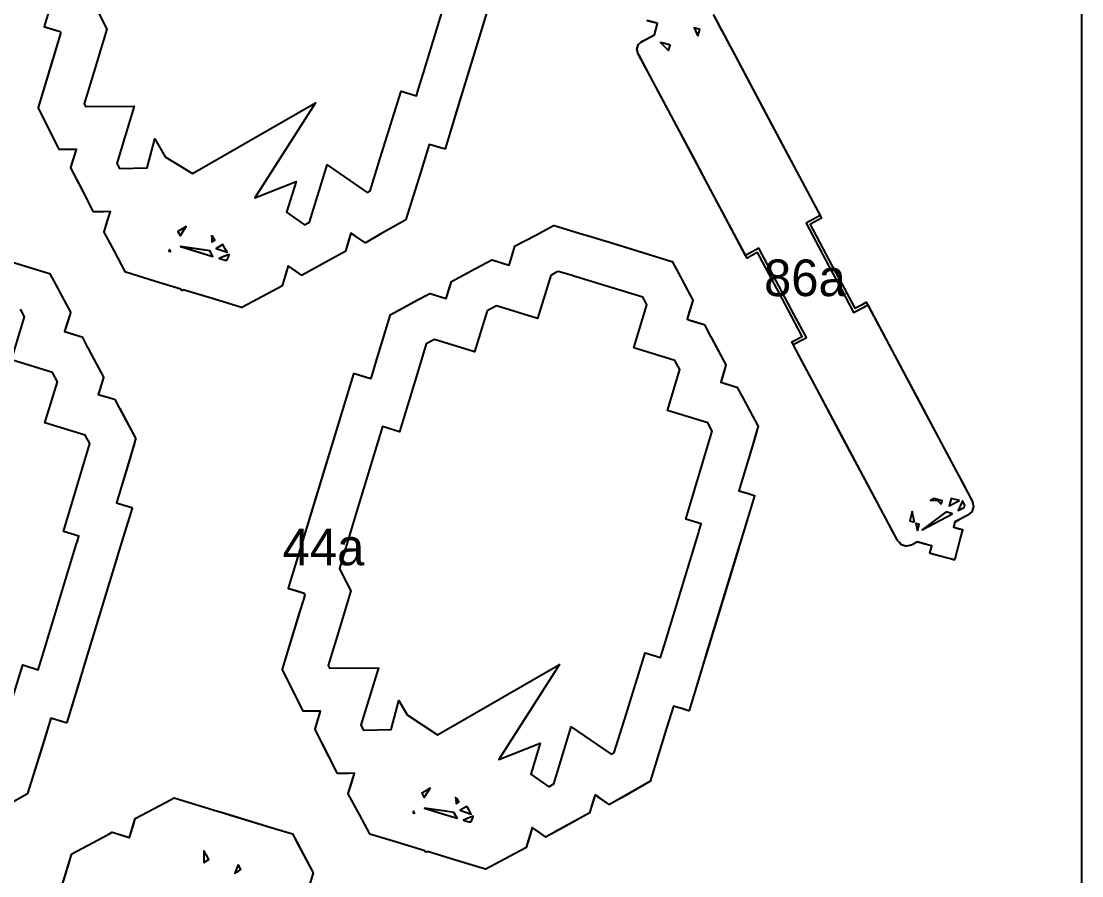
# Model space of a CAD drawing. Header units: millimetres. Extents: x 0 to 500, y 0 to 700.
# Drawn here: x 326.2 to 500, y 179.9 to 319.9 of the extents above; entities that cross this region are included whole.
import ezdxf
from ezdxf.enums import TextEntityAlignment as Align

# ---------------------------------------------------------------- set-up
doc = ezdxf.new("R2010")
doc.units = ezdxf.units.MM
for name, color, linetype in [('CORTE', 1, 'Continuous'), ('GRABADO', 5, 'Continuous'), ('HOJA', 8, 'Continuous')]:
    doc.layers.add(name, color=color, linetype=linetype)

msp = doc.modelspace()

# ---------------------------------------------------------------- linework, layer by layer
at = {"layer": 'CORTE'}
for points in [[(403.47, 324.67), (398.93, 309.79), (398.05, 306.91), (395.65, 299.03), (395.65, 299.02), (395.65, 299.02), (395.64, 299.01), (395.64, 299), (395.63, 299), (395.63, 299), (395.62, 298.99), (395.62, 298.99), (395.61, 298.98), (395.6, 298.98), (395.59, 298.98), (395.59, 298.98), (395.58, 298.98), (395.57, 298.98), (395.56, 298.98), (395.56, 298.98), (394.71, 299.24), (394.7, 299.24), (393.48, 299.61), (393.07, 299.74), (391.63, 295.09), (389.24, 287.41), (389.24, 287.4), (389.24, 287.4), (389.24, 287.39), (389.23, 287.39), (389.23, 287.38), (389.22, 287.37), (389.22, 287.37), (389.21, 287.37), (385.12, 285.06), (382.6, 283.63), (382.59, 283.63), (382.59, 283.63), (382.58, 283.63), (382.57, 283.62), (382.56, 283.62), (382.55, 283.62), (382.55, 283.63), (382.54, 283.63), (382.53, 283.63), (382.53, 283.63), (382.52, 283.64), (381.05, 284.64), (380.23, 285.2), (379.91, 284.13), (379.33, 282.24), (379.33, 282.23), (379.32, 282.22), (379.32, 282.22), (379.32, 282.21), (379.31, 282.21), (379.31, 282.2), (379.3, 282.2), (379.29, 282.19), (375.52, 280.12), (372.22, 278.3), (372.22, 278.3), (372.21, 278.3), (372.2, 278.29), (372.19, 278.29), (372.19, 278.29), (372.18, 278.29), (372.17, 278.29), (372.16, 278.3), (372.16, 278.3), (372.15, 278.3), (372.14, 278.31), (370.93, 279.16), (369.95, 279.85), (369.5, 278.36), (368.94, 276.55), (368.94, 276.55), (368.94, 276.55), (368.94, 276.54), (368.93, 276.53), (368.93, 276.53), (368.93, 276.52), (368.92, 276.51), (368.91, 276.51), (368.91, 276.51), (365.87, 274.89), (362.35, 273.01), (362.34, 273.01), (362.34, 273.01), (362.33, 273), (362.32, 273), (362.32, 273), (362.31, 273), (362.3, 273), (362.29, 273.01), (357.86, 274.36), (352.75, 275.91), (352.71, 275.89), (352.57, 275.81), (352.57, 275.81), (352.56, 275.81), (352.55, 275.8), (352.55, 275.8), (352.54, 275.8), (352.53, 275.8), (352.52, 275.8), (352.52, 275.81), (352.51, 275.81), (352.5, 275.81), (352.5, 275.81), (352.49, 275.82), (352.49, 275.82), (352.48, 275.83), (352.48, 275.84), (352.47, 275.84), (352.41, 275.94), (352.36, 276.03), (348.19, 277.3), (343.34, 278.78), (343.33, 278.78), (343.33, 278.79), (343.32, 278.79), (343.31, 278.8), (343.31, 278.8), (343.3, 278.81), (343.3, 278.81), (343.3, 278.82), (341.42, 282.34), (339.8, 285.38), (339.8, 285.38), (339.8, 285.39), (339.79, 285.39), (339.79, 285.4), (339.79, 285.42), (339.79, 285.43), (339.8, 285.43), (340.35, 287.26), (340.8, 288.74), (339.61, 288.71), (338.12, 288.67), (338.11, 288.67), (338.11, 288.68), (338.1, 288.68), (338.09, 288.68), (338.08, 288.68), (338.08, 288.69), (338.07, 288.69), (338.07, 288.7), (338.06, 288.7), (338.05, 288.71), (336.32, 292.06), (334.35, 295.89), (334.35, 295.9), (334.35, 295.91), (334.34, 295.92), (334.34, 295.93), (334.35, 295.94), (334.78, 297.37), (335.25, 298.91), (334.26, 298.9), (332.48, 298.89), (332.47, 298.89), (332.47, 298.89), (332.46, 298.89), (332.45, 298.89), (332.44, 298.9), (332.44, 298.9), (332.43, 298.91), (332.43, 298.91), (332.42, 298.91), (332.42, 298.92), (332.41, 298.93), (331.12, 301.51), (329.01, 305.72), (329, 305.73), (329, 305.74), (329, 305.75), (329, 305.76), (329, 305.77), (331.3, 313.31), (332.71, 317.92), (332.68, 317.98), (332.66, 318.01), (332.58, 318.18), (331.27, 318.57), (330.05, 318.95), (330.04, 318.95), (330.03, 318.95), (330.03, 318.96), (330.02, 318.96), (330.02, 318.97), (330.01, 318.97), (330.01, 318.98), (330, 318.98), (330, 318.99), (330, 319), (329.99, 319.01), (329.99, 319.02), (330, 319.03), (335.6, 337.41)], [(338.91, 321.16), (340.23, 318.59), (338.09, 311.57), (336.51, 306.36), (336.74, 305.92), (344.73, 305.99), (341.86, 296.6), (342.29, 295.77), (346.81, 295.88), (348.09, 300.66), (349.8, 297.7), (354.24, 294.94), (374.41, 306.56), (364.48, 290.96), (371.24, 293.68), (369.69, 288.61), (372.64, 286.53), (372.64, 286.53), (373.46, 286.98), (376.32, 296.36), (382.91, 291.85), (383.38, 292.12), (385.03, 297.46), (388.45, 308.47), (390.97, 307.7), (391.27, 308.67), (392.12, 311.46), (396.87, 327.04)], [(439.79, 320.6), (442.37, 315.75), (443.08, 314.43), (449.1, 303.12), (457.12, 288.07), (455.31, 287.1), (454.82, 286.84), (458.57, 279.79), (460.61, 275.97), (462.61, 272.21), (464.37, 273.15), (464.92, 273.44), (472.77, 258.7), (478.63, 247.71), (481.75, 241.86), (482.08, 241.23), (482.1, 241.13), (482.27, 240.43), (482.06, 239.74), (482.03, 239.63), (481.5, 239.14), (481.43, 239.07), (479.43, 238.01), (479.21, 237.9), (479.2, 237.85), (478.98, 237.03), (478.98, 237.03), (479.41, 236.91), (479.87, 236.79), (480.47, 236.63), (480.14, 235.39), (479.17, 231.81), (479.16, 231.76), (479.14, 231.68), (479, 231.71), (478.48, 231.85), (476.14, 232.48), (475.1, 232.76), (475.36, 233.72), (475.42, 233.97), (474.75, 234.15), (474.54, 234.2), (474.22, 234.29), (473.04, 234.61), (473.04, 234.61), (472.96, 234.56), (472.09, 234.1), (472, 234.08), (471.26, 233.91), (471.15, 233.94), (470.42, 234.16), (470.35, 234.24), (469.84, 234.79), (469.72, 235), (469.51, 235.4), (467.05, 240.01), (466.4, 241.24), (460.55, 252.21), (452.71, 266.93), (454.41, 267.84), (454.86, 268.08), (452.86, 271.84), (450.83, 275.66), (447.07, 282.71), (445.5, 281.87), (445.44, 281.84), (444.91, 281.56), (436.92, 296.57), (430.91, 307.84), (430.21, 309.15), (427.63, 314), (427.26, 314.68), (427.25, 314.76), (427.1, 315.37), (427.29, 315.97), (427.31, 316.06), (427.77, 316.49), (427.83, 316.55), (428.08, 316.68), (429.97, 317.69), (430.38, 319.21), (430.47, 319.54), (430.18, 319.62), (428.73, 320.01)], [(321.85, 281.31), (330.84, 278.57), (330.85, 278.57), (330.86, 278.57), (330.86, 278.56), (330.87, 278.56), (330.88, 278.55), (330.88, 278.55), (330.89, 278.54), (332.23, 276.02), (332.45, 275.6), (334.25, 272.23), (334.25, 272.22), (334.26, 272.21), (334.26, 272.2), (334.26, 272.19), (334.26, 272.18), (334.26, 272.18), (334.26, 272.17), (333.66, 270.22), (333.31, 269.08), (333.89, 268.9), (334.19, 268.81), (336.11, 268.22), (336.12, 268.22), (336.13, 268.22), (336.13, 268.21), (336.14, 268.21), (336.15, 268.2), (336.15, 268.2), (336.16, 268.19), (336.16, 268.19), (337.12, 266.38), (337.14, 266.34), (337.34, 265.97), (339.67, 261.61), (339.67, 261.6), (339.67, 261.59), (339.67, 261.58), (339.67, 261.58), (339.68, 261.57), (339.67, 261.56), (339.67, 261.56), (339.67, 261.55), (339.02, 259.41), (338.83, 258.79), (339.42, 258.61), (341.49, 257.98), (341.49, 257.98), (341.5, 257.97), (341.51, 257.97), (341.51, 257.97), (341.52, 257.96), (341.52, 257.95), (341.53, 257.95), (341.53, 257.94), (342.32, 256.46), (342.33, 256.45), (344.9, 251.62), (344.94, 251.55), (344.94, 251.54), (344.94, 251.53), (344.95, 251.52), (344.95, 251.52), (344.95, 251.51), (344.95, 251.5), (344.95, 251.5), (344.95, 251.49), (344.88, 251.27), (344.65, 250.51), (344.5, 249.99), (344.08, 248.58), (341.82, 241.01), (343.19, 240.59), (344.31, 240.25), (344.31, 240.25), (344.32, 240.25), (344.33, 240.24), (344.33, 240.24), (344.34, 240.23), (344.34, 240.23), (344.35, 240.22), (344.35, 240.22), (344.35, 240.21), (344.36, 240.2), (344.36, 240.19), (344.36, 240.19), (344.36, 240.18), (344.36, 240.17), (344.36, 240.17), (344.36, 240.16), (341.94, 232.24), (341.87, 232), (336.47, 214.29), (335.72, 211.81), (333.65, 205.03), (333.65, 205.02), (333.65, 205.02), (333.64, 205.01), (333.64, 205), (333.63, 205), (333.63, 205), (333.62, 204.99), (333.62, 204.99), (333.61, 204.98), (333.6, 204.98), (333.59, 204.98), (333.59, 204.98), (333.58, 204.98), (333.57, 204.98), (333.56, 204.98), (333.56, 204.98), (332.83, 205.2), (332.82, 205.21), (331.41, 205.64), (331.07, 205.74), (329.99, 202.27), (327.24, 193.41), (327.24, 193.4), (327.24, 193.4), (327.24, 193.39), (327.23, 193.39), (327.23, 193.38), (327.22, 193.37), (327.22, 193.37), (327.21, 193.37), (322.49, 190.7)], [(323.4, 204.63), (326.45, 214.47), (328.97, 213.7), (329.66, 215.95), (335.27, 234.37), (335.35, 234.6), (335.64, 235.57), (333.12, 236.34), (337.42, 250.76), (336.7, 252.12), (330.09, 254.13), (332.14, 260.85), (331.33, 262.36), (324.58, 264.42), (326.72, 271.47), (326.22, 272.42), (326.06, 272.71)], [(332.91, 178.42), (333.84, 181.47), (334.37, 183.21), (334.47, 183.52), (340.42, 186.69), (341.1, 187.06), (343.72, 186.26), (343.93, 186.19), (344.67, 188.6), (344.89, 189.32), (349.85, 191.96), (351.25, 192.71), (358.36, 190.54), (358.43, 190.52), (359.5, 190.19), (359.58, 190.17), (366.42, 188.09), (370.64, 186.8), (371.28, 185.6), (371.39, 185.4), (374.03, 180.43), (373.16, 177.56)]]:
    msp.add_lwpolyline(points, dxfattribs=at)
for points in [[(437.1, 317.45), (437.4, 318.56), (436.5, 318.81), (437.1, 317.45)], [(432.29, 315.09), (432.54, 316.01), (431.67, 316.24), (431.66, 316.25), (430.95, 316.44), (432.29, 315.09)], [(352.26, 284.78), (353.21, 286.27), (352.68, 285.97), (351.84, 285.48), (352.22, 284.82), (352.25, 284.77), (352.26, 284.78)], [(408.94, 184.55), (408.94, 184.54), (408.93, 184.53), (408.93, 184.53), (408.93, 184.52), (408.92, 184.51), (408.91, 184.51), (408.91, 184.51), (405.52, 182.7), (402.35, 181.01), (402.34, 181.01), (402.34, 181.01), (402.33, 181), (402.32, 181), (402.32, 181), (402.31, 181), (402.3, 181), (402.29, 181.01), (397.35, 182.51), (392.75, 183.91), (392.7, 183.89), (392.57, 183.81), (392.57, 183.81), (392.56, 183.81), (392.55, 183.8), (392.55, 183.8), (392.54, 183.8), (392.53, 183.8), (392.52, 183.8), (392.52, 183.81), (392.51, 183.81), (392.5, 183.81), (392.5, 183.81), (392.49, 183.82), (392.49, 183.82), (392.48, 183.83), (392.48, 183.84), (392.47, 183.84), (392.41, 183.95), (392.36, 184.03), (387.71, 185.45), (383.34, 186.78), (383.33, 186.78), (383.33, 186.79), (383.32, 186.79), (383.31, 186.8), (383.31, 186.8), (383.3, 186.81), (383.3, 186.81), (383.3, 186.82), (381.61, 189.99), (379.8, 193.38), (379.8, 193.38), (379.8, 193.39), (379.79, 193.39), (379.79, 193.4), (379.79, 193.42), (379.79, 193.43), (379.8, 193.43), (380.3, 195.08), (380.8, 196.74), (379.78, 196.71), (378.12, 196.67), (378.11, 196.67), (378.11, 196.68), (378.1, 196.68), (378.09, 196.68), (378.08, 196.68), (378.08, 196.69), (378.07, 196.69), (378.07, 196.7), (378.06, 196.7), (378.05, 196.71), (376.55, 199.63), (374.35, 203.89), (374.35, 203.9), (374.35, 203.91), (374.34, 203.92), (374.34, 203.93), (374.35, 203.94), (374.73, 205.19), (375.25, 206.91), (374.46, 206.9), (372.48, 206.89), (372.47, 206.89), (372.47, 206.89), (372.46, 206.89), (372.45, 206.89), (372.44, 206.9), (372.44, 206.9), (372.43, 206.91), (372.43, 206.91), (372.42, 206.91), (372.42, 206.92), (372.41, 206.93), (371.36, 209.03), (369.01, 213.72), (369, 213.73), (369, 213.74), (369, 213.75), (369, 213.76), (369, 213.77), (371.57, 222.18), (372.71, 225.92), (372.68, 225.96), (372.67, 225.99), (372.58, 226.18), (371.41, 226.53), (370.05, 226.95), (370.04, 226.95), (370.03, 226.95), (370.03, 226.96), (370.02, 226.96), (370.02, 226.97), (370.01, 226.97), (370.01, 226.98), (370, 226.98), (370, 226.99), (370, 227), (369.99, 227.01), (369.99, 227.02), (370, 227.03), (375.01, 243.49), (380.7, 262.17), (380.7, 262.17), (380.71, 262.18), (380.71, 262.19), (380.72, 262.19), (380.72, 262.2), (380.73, 262.2), (380.73, 262.21), (380.74, 262.21), (380.75, 262.21), (380.75, 262.22), (380.76, 262.22), (380.77, 262.22), (380.77, 262.22), (380.78, 262.22), (380.79, 262.22), (380.8, 262.22), (382.56, 261.68), (382.72, 261.63), (383.52, 261.39), (384.49, 264.58), (386.7, 271.85), (386.71, 271.86), (386.71, 271.86), (386.71, 271.87), (386.71, 271.87), (386.72, 271.88), (386.73, 271.89), (386.74, 271.89), (391.16, 274.25), (393.14, 275.3), (393.14, 275.3), (393.15, 275.31), (393.16, 275.31), (393.17, 275.31), (393.18, 275.31), (393.19, 275.31), (393.19, 275.31), (395.08, 274.73), (395.85, 274.5), (396.34, 276.11), (396.69, 277.26), (396.69, 277.26), (396.7, 277.27), (396.7, 277.28), (396.71, 277.29), (396.72, 277.3), (396.72, 277.3), (396.73, 277.3), (400.64, 279.39), (403.31, 280.81), (403.31, 280.81), (403.32, 280.81), (403.33, 280.82), (403.34, 280.82), (403.34, 280.82), (403.35, 280.82), (403.36, 280.82), (405.07, 280.29), (406.17, 279.96), (406.64, 281.52), (407.11, 283.05), (407.11, 283.06), (407.11, 283.07), (407.12, 283.07), (407.13, 283.08), (407.14, 283.09), (407.14, 283.09), (407.14, 283.1), (410.41, 284.83), (413.45, 286.46), (413.46, 286.46), (413.47, 286.47), (413.48, 286.47), (413.5, 286.47), (413.51, 286.47), (413.51, 286.46), (418.18, 285.04), (418.23, 285.03), (418.94, 284.81), (418.99, 284.79), (423.5, 283.42), (432.84, 280.57), (432.85, 280.57), (432.86, 280.57), (432.86, 280.56), (432.87, 280.56), (432.88, 280.55), (432.88, 280.55), (432.89, 280.54), (434.28, 277.92), (434.51, 277.49), (436.25, 274.23), (436.25, 274.22), (436.26, 274.21), (436.26, 274.2), (436.26, 274.19), (436.26, 274.18), (436.26, 274.18), (436.26, 274.17), (435.68, 272.29), (435.31, 271.08), (435.92, 270.89), (436.24, 270.79), (438.11, 270.22), (438.12, 270.22), (438.13, 270.22), (438.13, 270.21), (438.14, 270.21), (438.15, 270.2), (438.15, 270.2), (438.16, 270.19), (438.16, 270.19), (439.17, 268.28), (439.2, 268.24), (439.4, 267.85), (441.67, 263.61), (441.67, 263.6), (441.67, 263.59), (441.67, 263.58), (441.67, 263.58), (441.68, 263.57), (441.67, 263.56), (441.67, 263.56), (441.67, 263.55), (441.04, 261.47), (440.83, 260.79), (441.48, 260.59), (443.49, 259.98), (443.49, 259.98), (443.5, 259.97), (443.51, 259.97), (443.51, 259.97), (443.52, 259.96), (443.52, 259.95), (443.53, 259.95), (443.53, 259.94), (444.39, 258.34), (444.39, 258.32), (446.9, 253.63), (446.94, 253.55), (446.94, 253.54), (446.94, 253.53), (446.95, 253.52), (446.95, 253.52), (446.95, 253.51), (446.95, 253.5), (446.95, 253.5), (446.95, 253.49), (446.87, 253.25), (446.63, 252.43), (446.46, 251.86), (446.01, 250.34), (443.82, 243.01), (445.14, 242.61), (446.31, 242.25), (446.31, 242.25), (446.32, 242.25), (446.33, 242.24), (446.33, 242.24), (446.34, 242.23), (446.34, 242.23), (446.35, 242.22), (446.35, 242.22), (446.35, 242.21), (446.36, 242.2), (446.36, 242.19), (446.36, 242.19), (446.36, 242.18), (446.36, 242.17), (446.36, 242.17), (446.36, 242.16), (443.85, 233.92), (443.77, 233.67), (438.59, 216.67), (437.8, 214.08), (435.65, 207.03), (435.65, 207.02), (435.65, 207.02), (435.64, 207.01), (435.64, 207), (435.63, 207), (435.63, 207), (435.62, 206.99), (435.62, 206.99), (435.61, 206.98), (435.6, 206.98), (435.59, 206.98), (435.59, 206.98), (435.58, 206.98), (435.57, 206.98), (435.56, 206.98), (435.56, 206.98), (434.8, 207.21), (434.79, 207.22), (433.43, 207.63), (433.07, 207.74), (431.9, 203.97), (429.24, 195.41), (429.24, 195.4), (429.24, 195.4), (429.24, 195.39), (429.23, 195.39), (429.23, 195.38), (429.22, 195.37), (429.22, 195.37), (429.21, 195.37), (424.65, 192.79), (422.6, 191.63), (422.59, 191.63), (422.59, 191.63), (422.58, 191.63), (422.57, 191.62), (422.56, 191.62), (422.55, 191.62), (422.55, 191.63), (422.54, 191.63), (422.53, 191.63), (422.53, 191.63), (422.52, 191.64), (420.88, 192.76), (420.23, 193.2), (419.97, 192.35), (419.33, 190.24), (419.33, 190.23), (419.32, 190.22), (419.32, 190.22), (419.32, 190.21), (419.31, 190.21), (419.31, 190.2), (419.3, 190.2), (419.29, 190.19), (415.09, 187.88), (412.22, 186.3), (412.22, 186.3), (412.21, 186.3), (412.2, 186.29), (412.19, 186.29), (412.19, 186.29), (412.18, 186.29), (412.17, 186.29), (412.16, 186.3), (412.16, 186.3), (412.15, 186.3), (412.14, 186.31), (410.79, 187.26), (409.95, 187.85), (409.56, 186.57), (408.94, 184.55), (408.94, 184.55)], [(357.69, 283.91), (357.92, 284.04), (357.56, 284.66), (357.38, 284.77), (357.41, 284.44), (357.45, 283.78), (357.69, 283.91)], [(359.63, 282.62), (359.23, 283.31), (358.69, 283), (358.14, 282.68), (358.94, 282.4), (359.95, 282.06), (359.63, 282.62)], [(350.55, 282.37), (350.47, 282.5), (350.45, 282.42), (350.41, 282.27), (350.6, 282.21), (350.64, 282.2), (350.55, 282.37)], [(355.35, 282.55), (352.31, 282.99), (354.82, 282.23), (357.62, 281.37), (357.2, 282.11), (357.09, 282.3), (355.35, 282.55)], [(359.37, 281.35), (358.65, 281.06), (359.06, 280.94), (359.59, 280.77), (359.74, 280.77), (359.85, 280.77), (359.89, 280.79), (359.93, 280.81), (360, 280.92), (360.06, 281.03), (360.2, 281.47), (360.27, 281.71), (359.37, 281.35)], [(412.64, 194.53), (413.46, 194.98), (416.32, 204.36), (422.9, 199.85), (423.38, 200.12), (425.31, 206.34), (428.45, 216.47), (430.97, 215.7), (431.02, 215.85), (431.78, 218.33), (437.17, 236.04), (437.25, 236.28), (437.64, 237.57), (435.12, 238.34), (439.37, 252.58), (439.42, 252.76), (438.7, 254.12), (432.09, 256.13), (434.14, 262.85), (433.33, 264.36), (426.58, 266.42), (428.72, 273.47), (428.28, 274.31), (428.06, 274.7), (428.06, 274.71), (421.8, 276.62), (417.14, 278.04), (417.08, 278.06), (416.32, 278.29), (414.2, 278.93), (413.83, 278.73), (412.97, 278.26), (410.82, 271.22), (404.07, 273.28), (402.55, 272.46), (400.5, 265.76), (393.9, 267.77), (392.56, 267.05), (391.11, 262.29), (388.17, 252.65), (385.38, 253.5), (381.52, 240.82), (378.35, 230.26), (378.92, 229.14), (380.23, 226.59), (378.35, 220.43), (376.52, 214.36), (376.74, 213.92), (384.73, 213.99), (381.86, 204.6), (382.29, 203.77), (386.81, 203.88), (388.09, 208.66), (389.46, 206.28), (394.41, 203.04), (414.41, 214.56), (404.48, 198.96), (411.24, 201.68), (409.69, 196.61), (412.64, 194.53)], [(476.98, 240.83), (477.12, 241.35), (475.77, 241.71), (475.69, 241.67), (475.18, 241.4), (476.28, 241.44), (476.98, 240.83)], [(479.96, 241.38), (478.57, 241.76), (478.24, 240.54), (479.96, 241.38)], [(480.8, 240.4), (480.83, 240.48), (480.77, 240.73), (480.77, 240.74), (480.43, 241.37), (479.75, 239.76), (480.61, 240.22), (480.8, 240.4)], [(472.6, 237.85), (472.21, 239.59), (471.8, 238.07), (472.6, 237.85)], [(478.8, 239.25), (477.75, 239.53), (473.83, 236.6), (478.8, 239.25)], [(473.07, 236.42), (473.35, 237.49), (472.8, 237.64), (473.07, 236.42)], [(392.33, 192.9), (393.21, 194.27), (392.62, 193.93), (391.84, 193.48), (392.25, 192.77), (392.33, 192.9)], [(397.67, 191.9), (397.92, 192.04), (397.59, 192.61), (397.39, 192.74), (397.4, 192.49), (397.45, 191.78), (397.67, 191.9)], [(399.6, 190.67), (399.23, 191.31), (398.64, 190.97), (398.14, 190.68), (399.01, 190.38), (399.95, 190.06), (399.6, 190.67)], [(390.56, 190.35), (390.47, 190.5), (390.46, 190.44), (390.41, 190.27), (390.58, 190.22), (390.64, 190.2), (390.56, 190.35)], [(395.65, 190.51), (392.31, 190.99), (394.6, 190.3), (397.62, 189.37), (397.23, 190.06), (397.09, 190.3), (395.65, 190.51)], [(399.44, 189.38), (398.65, 189.06), (399.02, 188.95), (399.59, 188.77), (399.73, 188.77), (399.85, 188.77), (399.89, 188.79), (399.93, 188.81), (399.99, 188.91), (400.06, 189.03), (400.19, 189.44), (400.27, 189.71), (399.44, 189.38)], [(356.67, 182.43), (356.96, 182.59), (356.66, 183.11), (356.5, 183.38), (356.16, 183.98), (356.14, 184.02), (356.13, 182.63), (356.13, 182.12), (356.67, 182.43)], [(361.74, 181.77), (361.42, 180.93), (361.21, 180.39), (361.86, 180.77), (362.2, 180.96), (361.74, 181.77)]]:
    msp.add_lwpolyline(points, close=True, dxfattribs=at)
at = {"layer": 'GRABADO'}
for points in [[(403.57, 325), (398.82, 309.42), (397.97, 306.63), (395.65, 299.03), (395.65, 299.02), (395.65, 299.02), (395.64, 299.01), (395.64, 299), (395.63, 299), (395.63, 299), (395.62, 298.99), (395.62, 298.99), (395.61, 298.98), (395.6, 298.98), (395.59, 298.98), (395.59, 298.98), (395.58, 298.98), (395.57, 298.98), (395.56, 298.98), (395.56, 298.98), (394.74, 299.23), (394.73, 299.23), (393.46, 299.62), (393.07, 299.74), (391.72, 295.38), (389.24, 287.41), (389.24, 287.4), (389.24, 287.4), (389.24, 287.39), (389.23, 287.39), (389.23, 287.38), (389.22, 287.37), (389.22, 287.37), (389.21, 287.37), (384.96, 284.97), (382.6, 283.63), (382.59, 283.63), (382.59, 283.63), (382.58, 283.63), (382.57, 283.62), (382.56, 283.62), (382.55, 283.62), (382.55, 283.63), (382.54, 283.63), (382.53, 283.63), (382.53, 283.63), (382.52, 283.64), (381, 284.68), (380.23, 285.2), (379.93, 284.21), (379.33, 282.24), (379.33, 282.23), (379.32, 282.22), (379.32, 282.22), (379.32, 282.21), (379.31, 282.21), (379.31, 282.2), (379.3, 282.2), (379.29, 282.19), (375.38, 280.04), (372.22, 278.3), (372.22, 278.3), (372.21, 278.3), (372.2, 278.29), (372.19, 278.29), (372.19, 278.29), (372.18, 278.29), (372.17, 278.29), (372.16, 278.3), (372.16, 278.3), (372.15, 278.3), (372.14, 278.31), (370.88, 279.2), (369.95, 279.85), (369.52, 278.43), (368.94, 276.55), (368.94, 276.55), (368.94, 276.54), (368.93, 276.53), (368.93, 276.53), (368.93, 276.52), (368.92, 276.51), (368.91, 276.51), (368.91, 276.51), (365.75, 274.82), (362.35, 273.01), (362.34, 273.01), (362.34, 273.01), (362.33, 273), (362.32, 273), (362.32, 273), (362.31, 273), (362.3, 273), (362.29, 273.01), (357.69, 274.41), (352.75, 275.91), (352.71, 275.89), (352.57, 275.81), (352.57, 275.81), (352.56, 275.81), (352.55, 275.8), (352.55, 275.8), (352.54, 275.8), (352.53, 275.8), (352.52, 275.8), (352.52, 275.81), (352.51, 275.81), (352.5, 275.81), (352.5, 275.81), (352.49, 275.82), (352.49, 275.82), (352.48, 275.83), (352.48, 275.84), (352.47, 275.84), (352.41, 275.95), (352.36, 276.03), (348.03, 277.35), (343.34, 278.78), (343.33, 278.78), (343.33, 278.79), (343.32, 278.79), (343.31, 278.8), (343.31, 278.8), (343.3, 278.81), (343.3, 278.81), (343.3, 278.82), (341.48, 282.22), (339.8, 285.38), (339.8, 285.38), (339.8, 285.39), (339.79, 285.39), (339.79, 285.4), (339.79, 285.42), (339.79, 285.43), (339.8, 285.43), (340.33, 287.2), (340.8, 288.74), (339.66, 288.71), (338.12, 288.67), (338.11, 288.67), (338.11, 288.68), (338.1, 288.68), (338.09, 288.68), (338.08, 288.68), (338.08, 288.69), (338.07, 288.69), (338.07, 288.7), (338.06, 288.7), (338.05, 288.71), (336.4, 291.92), (334.35, 295.89), (334.35, 295.9), (334.35, 295.91), (334.34, 295.92), (334.34, 295.93), (334.35, 295.94), (334.76, 297.31), (335.25, 298.91), (334.33, 298.9), (332.48, 298.89), (332.47, 298.89), (332.47, 298.89), (332.46, 298.89), (332.45, 298.89), (332.44, 298.9), (332.44, 298.9), (332.43, 298.91), (332.43, 298.91), (332.42, 298.91), (332.42, 298.92), (332.41, 298.93), (331.2, 301.35), (329.01, 305.72), (329, 305.73), (329, 305.74), (329, 305.75), (329, 305.76), (329, 305.77), (331.39, 313.6), (332.71, 317.92), (332.68, 317.97), (332.66, 318), (332.58, 318.18), (331.32, 318.56), (330.05, 318.95), (330.04, 318.95), (330.03, 318.95), (330.03, 318.96), (330.02, 318.96), (330.02, 318.97), (330.01, 318.97), (330.01, 318.98), (330, 318.98), (330, 318.99), (330, 319), (329.99, 319.01), (329.99, 319.02), (330, 319.03), (335.4, 336.77)], [(439.58, 321), (440.73, 318.84), (441.04, 318.26), (443.72, 313.23), (448.64, 303.98), (457.36, 287.63), (455.54, 286.66), (455.49, 286.63), (459.01, 280.02), (461.05, 276.2), (462.82, 272.89), (464.13, 273.59), (464.68, 273.88), (464.68, 273.88), (472.75, 258.75), (472.75, 258.75), (473, 258.28), (473, 258.28), (476.02, 252.6), (476.02, 252.6), (477.94, 249), (480.55, 244.11), (481.93, 241.51), (482.01, 241.37), (482.08, 241.24), (482.08, 241.24), (482.08, 241.23), (482.09, 241.22), (482.09, 241.22), (482.09, 241.2), (482.09, 241.2), (482.09, 241.18), (482.22, 240.63), (482.22, 240.63), (482.26, 240.44), (482.26, 240.44), (482.27, 240.43), (482.04, 239.69), (482.03, 239.63), (481.46, 239.11), (481.43, 239.07), (479.97, 238.3), (479.29, 237.94), (479.24, 237.91), (479.21, 237.9), (479.21, 237.89), (479.21, 237.89), (478.98, 237.03), (479.17, 236.98), (479.34, 236.93), (479.84, 236.8), (479.84, 236.8), (480.4, 236.64), (480.4, 236.64), (480.47, 236.63), (480.45, 236.55), (480.45, 236.55), (480.4, 236.38), (480.2, 235.62), (479.17, 231.8), (479.17, 231.78), (479.16, 231.76), (479.16, 231.76), (479.14, 231.68), (479.04, 231.7), (479.02, 231.71), (479.02, 231.71), (478.75, 231.78), (478.75, 231.78), (478.46, 231.86), (477.85, 232.02), (475.96, 232.53), (475.96, 232.53), (475.17, 232.75), (475.17, 232.75), (475.1, 232.76), (475.37, 233.78), (475.42, 233.97), (475.35, 233.98), (474.7, 234.16), (474.54, 234.2), (474.54, 234.2), (474.3, 234.27), (473.36, 234.52), (473.04, 234.61), (473.02, 234.6), (472.09, 234.1), (472.06, 234.09), (472.05, 234.09), (471.89, 234.05), (471.26, 233.91), (471.2, 233.92), (470.42, 234.16), (470.41, 234.17), (470.41, 234.17), (470.38, 234.2), (470.38, 234.2), (470.05, 234.56), (470.05, 234.56), (469.84, 234.78), (469.84, 234.78), (469.84, 234.79), (469.84, 234.79), (469.84, 234.79), (469.78, 234.89), (469.74, 234.98), (469.74, 234.98), (469.69, 235.07), (469.69, 235.07), (468.6, 237.11), (468.3, 237.66), (468.3, 237.66), (466.62, 240.82), (466.62, 240.82), (465.7, 242.54), (460.43, 252.44), (459.28, 254.6), (459.28, 254.6), (456.57, 259.68), (456.57, 259.68), (453.8, 264.89), (453.8, 264.89), (452.47, 267.38), (454.18, 268.28), (454.19, 268.29), (452.42, 271.6), (450.39, 275.43), (446.86, 282.03), (445.73, 281.43), (445.67, 281.4), (445.15, 281.12), (438.73, 293.16), (436.62, 297.13), (431.56, 306.62), (428.89, 311.63), (428.58, 312.22), (427.43, 314.37), (427.27, 314.68), (427.26, 314.68), (427.26, 314.69), (427.25, 314.72), (427.11, 315.36), (427.11, 315.37), (427.11, 315.38), (427.11, 315.39), (427.3, 316.01), (427.31, 316.05), (427.31, 316.05), (427.31, 316.06), (427.32, 316.07), (427.32, 316.07), (427.33, 316.07), (427.8, 316.52), (427.83, 316.54), (427.84, 316.55), (427.95, 316.61), (429.97, 317.69), (430.41, 319.31), (430.47, 319.54), (430.28, 319.59), (428.8, 319.99)], [(322.19, 281.21), (330.84, 278.57), (330.85, 278.57), (330.86, 278.57), (330.86, 278.56), (330.87, 278.56), (330.88, 278.55), (330.88, 278.55), (330.89, 278.54), (332.18, 276.11), (332.39, 275.71), (334.25, 272.23), (334.25, 272.22), (334.26, 272.21), (334.26, 272.2), (334.26, 272.19), (334.26, 272.18), (334.26, 272.18), (334.26, 272.17), (333.64, 270.16), (333.31, 269.08), (333.85, 268.91), (334.14, 268.83), (336.11, 268.22), (336.12, 268.22), (336.13, 268.22), (336.13, 268.21), (336.14, 268.21), (336.15, 268.2), (336.15, 268.2), (336.16, 268.19), (336.16, 268.19), (337.07, 266.48), (337.09, 266.44), (337.28, 266.09), (339.67, 261.61), (339.67, 261.6), (339.67, 261.59), (339.67, 261.58), (339.67, 261.58), (339.68, 261.57), (339.67, 261.56), (339.67, 261.56), (339.67, 261.55), (339, 259.35), (338.83, 258.79), (339.37, 258.63), (341.49, 257.98), (341.49, 257.98), (341.5, 257.97), (341.51, 257.97), (341.51, 257.97), (341.52, 257.96), (341.52, 257.95), (341.53, 257.95), (341.53, 257.94), (342.25, 256.58), (342.26, 256.57), (344.9, 251.61), (344.94, 251.55), (344.94, 251.54), (344.94, 251.54), (344.94, 251.54), (344.94, 251.53), (344.95, 251.53), (344.95, 251.52), (344.95, 251.52), (344.95, 251.52), (344.95, 251.51), (344.95, 251.51), (344.95, 251.51), (344.95, 251.51), (344.95, 251.5), (344.95, 251.5), (344.95, 251.5), (344.95, 251.5), (344.95, 251.5), (344.95, 251.49), (344.94, 251.49), (344.88, 251.29), (344.68, 250.59), (344.53, 250.11), (344.15, 248.82), (341.82, 241.01), (343.23, 240.58), (344.31, 240.25), (344.31, 240.25), (344.32, 240.25), (344.33, 240.24), (344.33, 240.24), (344.34, 240.23), (344.34, 240.23), (344.35, 240.22), (344.35, 240.22), (344.35, 240.21), (344.36, 240.2), (344.36, 240.19), (344.36, 240.19), (344.36, 240.18), (344.36, 240.17), (344.36, 240.17), (344.36, 240.16), (342.04, 232.56), (341.97, 232.33), (336.36, 213.91), (335.63, 211.53), (333.65, 205.03), (333.65, 205.02), (333.65, 205.02), (333.64, 205.01), (333.64, 205), (333.63, 205), (333.63, 205), (333.62, 204.99), (333.62, 204.99), (333.61, 204.98), (333.6, 204.98), (333.59, 204.98), (333.59, 204.98), (333.58, 204.98), (333.57, 204.98), (333.56, 204.98), (333.56, 204.98), (332.86, 205.2), (332.85, 205.2), (331.4, 205.64), (331.07, 205.74), (330.08, 202.56), (327.24, 193.41), (327.24, 193.4), (327.24, 193.4), (327.24, 193.39), (327.23, 193.39), (327.23, 193.38), (327.22, 193.37), (327.22, 193.37), (327.21, 193.37), (322.33, 190.61)], [(332.56, 177.26), (333.97, 181.88), (334.39, 183.27), (334.47, 183.52), (340.55, 186.77), (341.1, 187.06), (343.78, 186.24), (343.93, 186.19), (344.68, 188.66), (344.89, 189.32), (349.97, 192.02), (351.25, 192.71), (358.52, 190.49), (358.59, 190.47), (359.69, 190.14), (359.77, 190.11), (366.76, 187.98), (370.64, 186.8), (371.23, 185.69), (371.33, 185.51), (374.03, 180.43), (373.14, 177.49)]]:
    msp.add_lwpolyline(points, dxfattribs=at)
for points in [[(437.1, 317.45), (437.4, 318.56), (436.5, 318.81), (437.1, 317.45)], [(431.66, 316.25), (430.95, 316.44), (432.29, 315.09), (432.54, 316.01), (431.66, 316.25), (431.66, 316.25)], [(353.21, 286.27), (352.66, 285.96), (351.84, 285.48), (352.23, 284.8), (352.25, 284.77), (352.28, 284.82), (353.21, 286.27)], [(386.7, 271.85), (386.71, 271.86), (386.71, 271.86), (386.71, 271.87), (386.71, 271.87), (386.72, 271.88), (386.73, 271.89), (386.74, 271.89), (391.31, 274.33), (393.14, 275.3), (393.14, 275.3), (393.15, 275.31), (393.16, 275.31), (393.17, 275.31), (393.18, 275.31), (393.19, 275.31), (393.19, 275.31), (395.14, 274.71), (395.85, 274.5), (396.36, 276.17), (396.69, 277.26), (396.69, 277.26), (396.7, 277.27), (396.7, 277.28), (396.71, 277.29), (396.72, 277.3), (396.72, 277.3), (396.73, 277.3), (400.77, 279.46), (403.31, 280.81), (403.31, 280.81), (403.32, 280.81), (403.33, 280.82), (403.34, 280.82), (403.34, 280.82), (403.35, 280.82), (403.36, 280.82), (405.13, 280.28), (406.17, 279.96), (406.66, 281.58), (407.11, 283.05), (407.11, 283.06), (407.11, 283.07), (407.12, 283.07), (407.13, 283.08), (407.14, 283.09), (407.14, 283.09), (407.14, 283.1), (410.52, 284.89), (413.45, 286.46), (413.46, 286.46), (413.47, 286.47), (413.48, 286.47), (413.5, 286.47), (413.51, 286.47), (413.51, 286.46), (418.34, 284.99), (418.39, 284.98), (419.12, 284.75), (419.18, 284.74), (423.85, 283.31), (432.84, 280.57), (432.85, 280.57), (432.86, 280.57), (432.86, 280.56), (432.87, 280.56), (432.88, 280.55), (432.88, 280.55), (432.89, 280.54), (434.23, 278.02), (434.45, 277.6), (436.25, 274.23), (436.25, 274.22), (436.26, 274.21), (436.26, 274.2), (436.26, 274.19), (436.26, 274.18), (436.26, 274.18), (436.26, 274.17), (435.66, 272.22), (435.31, 271.08), (435.89, 270.9), (436.19, 270.81), (438.11, 270.22), (438.12, 270.22), (438.13, 270.22), (438.13, 270.21), (438.14, 270.21), (438.15, 270.2), (438.15, 270.2), (438.16, 270.19), (438.16, 270.19), (439.12, 268.38), (439.14, 268.34), (439.34, 267.97), (441.67, 263.61), (441.67, 263.6), (441.67, 263.59), (441.67, 263.58), (441.67, 263.58), (441.68, 263.57), (441.67, 263.56), (441.67, 263.56), (441.67, 263.55), (441.02, 261.41), (440.83, 260.79), (441.42, 260.61), (443.49, 259.98), (443.49, 259.98), (443.5, 259.97), (443.51, 259.97), (443.51, 259.97), (443.52, 259.96), (443.52, 259.95), (443.53, 259.95), (443.53, 259.94), (444.32, 258.46), (444.33, 258.45), (446.9, 253.62), (446.94, 253.55), (446.94, 253.54), (446.94, 253.54), (446.94, 253.54), (446.94, 253.53), (446.95, 253.53), (446.95, 253.52), (446.95, 253.52), (446.95, 253.52), (446.95, 253.51), (446.95, 253.51), (446.95, 253.51), (446.95, 253.51), (446.95, 253.5), (446.95, 253.5), (446.95, 253.5), (446.95, 253.5), (446.95, 253.5), (446.95, 253.49), (446.94, 253.49), (446.88, 253.27), (446.65, 252.51), (446.5, 251.99), (446.08, 250.58), (443.82, 243.01), (445.19, 242.59), (446.31, 242.25), (446.31, 242.25), (446.32, 242.25), (446.33, 242.24), (446.33, 242.24), (446.34, 242.23), (446.34, 242.23), (446.35, 242.22), (446.35, 242.22), (446.35, 242.21), (446.36, 242.2), (446.36, 242.19), (446.36, 242.19), (446.36, 242.18), (446.36, 242.17), (446.36, 242.17), (446.36, 242.16), (443.94, 234.24), (443.87, 234), (438.47, 216.29), (437.72, 213.81), (435.65, 207.03), (435.65, 207.02), (435.65, 207.02), (435.64, 207.01), (435.64, 207), (435.63, 207), (435.63, 207), (435.62, 206.99), (435.62, 206.99), (435.61, 206.98), (435.6, 206.98), (435.59, 206.98), (435.59, 206.98), (435.58, 206.98), (435.57, 206.98), (435.56, 206.98), (435.56, 206.98), (434.83, 207.2), (434.82, 207.21), (433.41, 207.64), (433.07, 207.74), (431.99, 204.27), (429.24, 195.41), (429.24, 195.4), (429.24, 195.4), (429.24, 195.39), (429.23, 195.39), (429.23, 195.38), (429.22, 195.37), (429.22, 195.37), (429.21, 195.37), (424.49, 192.7), (422.6, 191.63), (422.59, 191.63), (422.59, 191.63), (422.58, 191.63), (422.57, 191.62), (422.56, 191.62), (422.55, 191.62), (422.55, 191.63), (422.54, 191.63), (422.53, 191.63), (422.53, 191.63), (422.52, 191.64), (420.83, 192.8), (420.23, 193.2), (420, 192.42), (419.33, 190.24), (419.33, 190.23), (419.32, 190.22), (419.32, 190.22), (419.32, 190.21), (419.31, 190.21), (419.31, 190.2), (419.3, 190.2), (419.29, 190.19), (414.95, 187.8), (412.22, 186.3), (412.22, 186.3), (412.21, 186.3), (412.2, 186.29), (412.19, 186.29), (412.19, 186.29), (412.18, 186.29), (412.17, 186.29), (412.16, 186.3), (412.16, 186.3), (412.15, 186.3), (412.14, 186.31), (410.74, 187.3), (409.95, 187.85), (409.58, 186.64), (408.94, 184.55), (408.94, 184.55), (408.94, 184.54), (408.93, 184.53), (408.93, 184.53), (408.93, 184.52), (408.92, 184.51), (408.91, 184.51), (408.91, 184.51), (405.4, 182.64), (402.35, 181.01), (402.34, 181.01), (402.34, 181.01), (402.33, 181), (402.32, 181), (402.32, 181), (402.31, 181), (402.3, 181), (402.29, 181.01), (397.18, 182.57), (392.75, 183.91), (392.7, 183.88), (392.57, 183.81), (392.57, 183.81), (392.56, 183.81), (392.55, 183.8), (392.55, 183.8), (392.54, 183.8), (392.53, 183.8), (392.52, 183.8), (392.52, 183.81), (392.51, 183.81), (392.5, 183.81), (392.5, 183.81), (392.49, 183.82), (392.49, 183.82), (392.48, 183.83), (392.48, 183.84), (392.47, 183.84), (392.4, 183.96), (392.36, 184.03), (387.55, 185.5), (383.34, 186.78), (383.33, 186.78), (383.33, 186.79), (383.32, 186.79), (383.31, 186.8), (383.31, 186.8), (383.3, 186.81), (383.3, 186.81), (383.3, 186.82), (381.67, 189.87), (379.8, 193.38), (379.8, 193.38), (379.8, 193.39), (379.79, 193.39), (379.79, 193.4), (379.79, 193.42), (379.79, 193.43), (379.8, 193.43), (380.28, 195.02), (380.8, 196.74), (379.83, 196.71), (378.12, 196.67), (378.11, 196.67), (378.11, 196.68), (378.1, 196.68), (378.09, 196.68), (378.08, 196.68), (378.08, 196.69), (378.07, 196.69), (378.07, 196.7), (378.06, 196.7), (378.05, 196.71), (376.63, 199.48), (374.35, 203.89), (374.35, 203.9), (374.35, 203.91), (374.34, 203.92), (374.34, 203.93), (374.35, 203.94), (374.71, 205.12), (375.25, 206.91), (374.53, 206.9), (372.48, 206.89), (372.47, 206.89), (372.47, 206.89), (372.46, 206.89), (372.45, 206.89), (372.44, 206.9), (372.44, 206.9), (372.43, 206.91), (372.43, 206.91), (372.42, 206.91), (372.42, 206.92), (372.41, 206.93), (371.44, 208.87), (369.01, 213.72), (369, 213.73), (369, 213.74), (369, 213.75), (369, 213.76), (369, 213.77), (371.65, 222.47), (372.71, 225.92), (372.69, 225.96), (372.67, 225.98), (372.58, 226.18), (371.46, 226.52), (370.05, 226.95), (370.04, 226.95), (370.03, 226.95), (370.03, 226.96), (370.02, 226.96), (370.02, 226.97), (370.01, 226.97), (370.01, 226.98), (370, 226.98), (370, 226.99), (370, 227), (369.99, 227.01), (369.99, 227.02), (370, 227.03), (374.81, 242.84), (380.7, 262.17), (380.7, 262.17), (380.71, 262.18), (380.71, 262.19), (380.72, 262.19), (380.72, 262.2), (380.73, 262.2), (380.73, 262.21), (380.74, 262.21), (380.75, 262.21), (380.75, 262.22), (380.76, 262.22), (380.77, 262.22), (380.77, 262.22), (380.78, 262.22), (380.79, 262.22), (380.8, 262.22), (382.62, 261.66), (382.79, 261.61), (383.52, 261.39), (384.41, 264.33), (386.7, 271.85)], [(357.92, 284.04), (357.57, 284.64), (357.38, 284.76), (357.41, 284.46), (357.45, 283.78), (357.68, 283.91), (357.92, 284.04)], [(359.23, 283.31), (358.67, 282.99), (358.14, 282.68), (358.96, 282.4), (359.95, 282.06), (359.62, 282.64), (359.23, 283.31)], [(350.47, 282.5), (350.45, 282.42), (350.41, 282.27), (350.59, 282.22), (350.64, 282.2), (350.55, 282.36), (350.47, 282.5)], [(352.31, 282.99), (354.74, 282.25), (357.62, 281.37), (357.21, 282.09), (357.09, 282.3), (355.45, 282.54), (352.31, 282.99)], [(358.65, 281.06), (359.05, 280.94), (359.59, 280.77), (359.73, 280.77), (359.85, 280.77), (359.89, 280.79), (359.93, 280.81), (360, 280.92), (360.06, 281.03), (360.2, 281.46), (360.27, 281.71), (359.4, 281.36), (358.65, 281.06)], [(393.21, 194.27), (392.6, 193.92), (391.84, 193.48), (392.25, 192.77), (392.35, 192.93), (393.21, 194.27)], [(397.92, 192.04), (397.6, 192.6), (397.39, 192.74), (397.4, 192.51), (397.45, 191.78), (397.66, 191.89), (397.92, 192.04)], [(399.23, 191.31), (398.63, 190.96), (398.14, 190.68), (399.03, 190.37), (399.95, 190.06), (399.59, 190.69), (399.23, 191.31)], [(390.47, 190.5), (390.46, 190.44), (390.41, 190.27), (390.58, 190.22), (390.64, 190.2), (390.56, 190.34), (390.47, 190.5)], [(392.31, 190.99), (394.52, 190.32), (397.62, 189.37), (397.24, 190.04), (397.09, 190.3), (395.75, 190.5), (392.31, 190.99)], [(398.65, 189.06), (399.01, 188.95), (399.59, 188.77), (399.72, 188.77), (399.85, 188.77), (399.89, 188.78), (399.93, 188.81), (399.99, 188.91), (400.06, 189.03), (400.19, 189.43), (400.27, 189.71), (399.46, 189.39), (398.65, 189.06)], [(356.69, 182.44), (356.96, 182.59), (356.66, 183.12), (356.5, 183.38), (356.16, 183.99), (356.14, 184.02), (356.13, 182.6), (356.13, 182.12), (356.69, 182.44)], [(361.74, 181.77), (361.41, 180.91), (361.21, 180.39), (361.88, 180.77), (362.2, 180.96), (361.74, 181.77)]]:
    msp.add_lwpolyline(points, close=True, dxfattribs=at)
at = {"layer": 'HOJA'}
msp.add_lwpolyline([(0, 0), (500, 0), (500, 700), (0, 700)], close=True, dxfattribs=at)

# ---------------------------------------------------------------- texts
at = {"layer": 'GRABADO'}
for s, p in [('86a', (454.62, 277.88)), ('44a', (375.73, 233.79))]:
    msp.add_text(s, height=6, dxfattribs=at).set_placement(p, align=Align.MIDDLE_CENTER)

doc.saveas('drawing.dxf')
